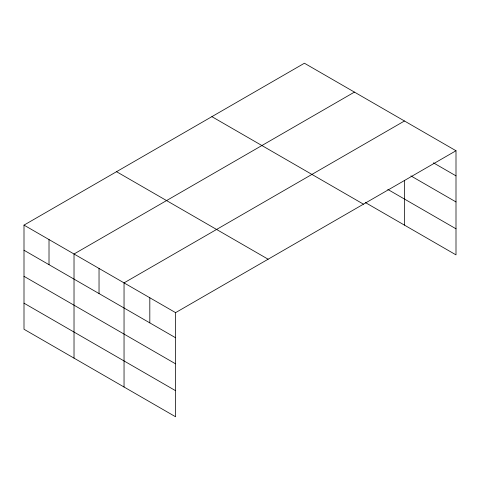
<?xml version="1.0" encoding="UTF-8"?>
<svg xmlns="http://www.w3.org/2000/svg" width="480" height="480" viewBox="0 0 480 480"><rect width="100%" height="100%" fill="white"/><g stroke="black" fill="none" stroke-linecap="round" stroke-linejoin="round"><path stroke-width="0.72" d="M456 150.744L304.416 63.228L24 225.12L24 329.256L175.584 416.772L175.584 312.642L456 150.744L456 254.88L365.34 202.536M354.438 92.106L74.022 254.004L74.022 358.14M404.46 120.99L124.044 282.882L124.044 387.018M433.452 162.846L456 175.86M410.904 175.902L456 201.936M387.786 189.42L456 228.804M211.878 116.652L363.462 204.168M116.538 171.696L268.122 259.212M24 225.12L175.584 312.642M24 250.242L175.584 337.758M24 276.318L175.584 363.834M24 303.18L175.584 390.696M404.46 180.39L404.46 225.12M149.814 297.762L149.814 322.878M99.036 268.446L99.036 293.562M49.014 239.562L49.014 264.684"/></g></svg>
